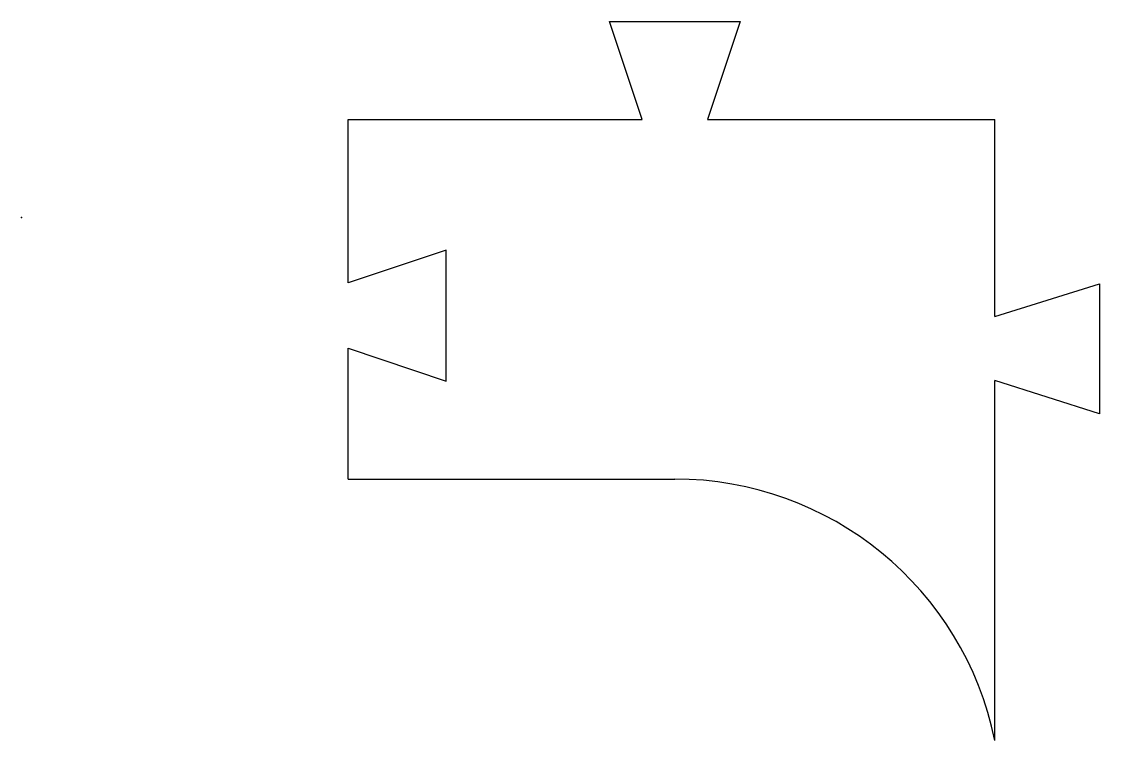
# Model space of a CAD drawing. Header units: centimetres. Extents: x 0 to 82.5, y -40 to 15.
import ezdxf

# ---------------------------------------------------------------- set-up
doc = ezdxf.new("R2010")
doc.units = ezdxf.units.CM
doc.header["$MEASUREMENT"] = 0
doc.layers.add('c321 v4_circuit v11', color=7, linetype='Continuous')

msp = doc.modelspace()

# ---------------------------------------------------------------- linework, layer by layer
at = {"layer": 'c321 v4_circuit v11'}
for p, q in [((45, 15), (55, 15)), ((47.5, 7.5), (45, 15)), ((55, 15), (52.5, 7.5)), ((25, 7.5), (47.5, 7.5)), ((25, -5), (25, 7.5)), ((52.5, 7.5), (74.495, 7.5)), ((74.495, -7.568), (74.495, 7.5)), ((32.5, -2.5), (25, -5)), ((32.5, -5), (32.5, -2.5)), ((32.5, -12.5), (32.5, -5)), ((74.495, -7.568), (82.5, -5.066)), ((82.5, -5.066), (82.5, -15)), ((25, -20), (25, -10)), ((25, -10), (32.5, -12.5)), ((82.5, -15), (74.495, -12.461)), ((74.495, -40), (74.495, -12.461)), ((25, -20), (50, -20))]:
    msp.add_line(p, q, dxfattribs=at)
msp.add_arc((50, -45), 25, 11.53696, 90, dxfattribs=at)
msp.add_point((0, 0), dxfattribs=at)

doc.saveas('drawing.dxf')
